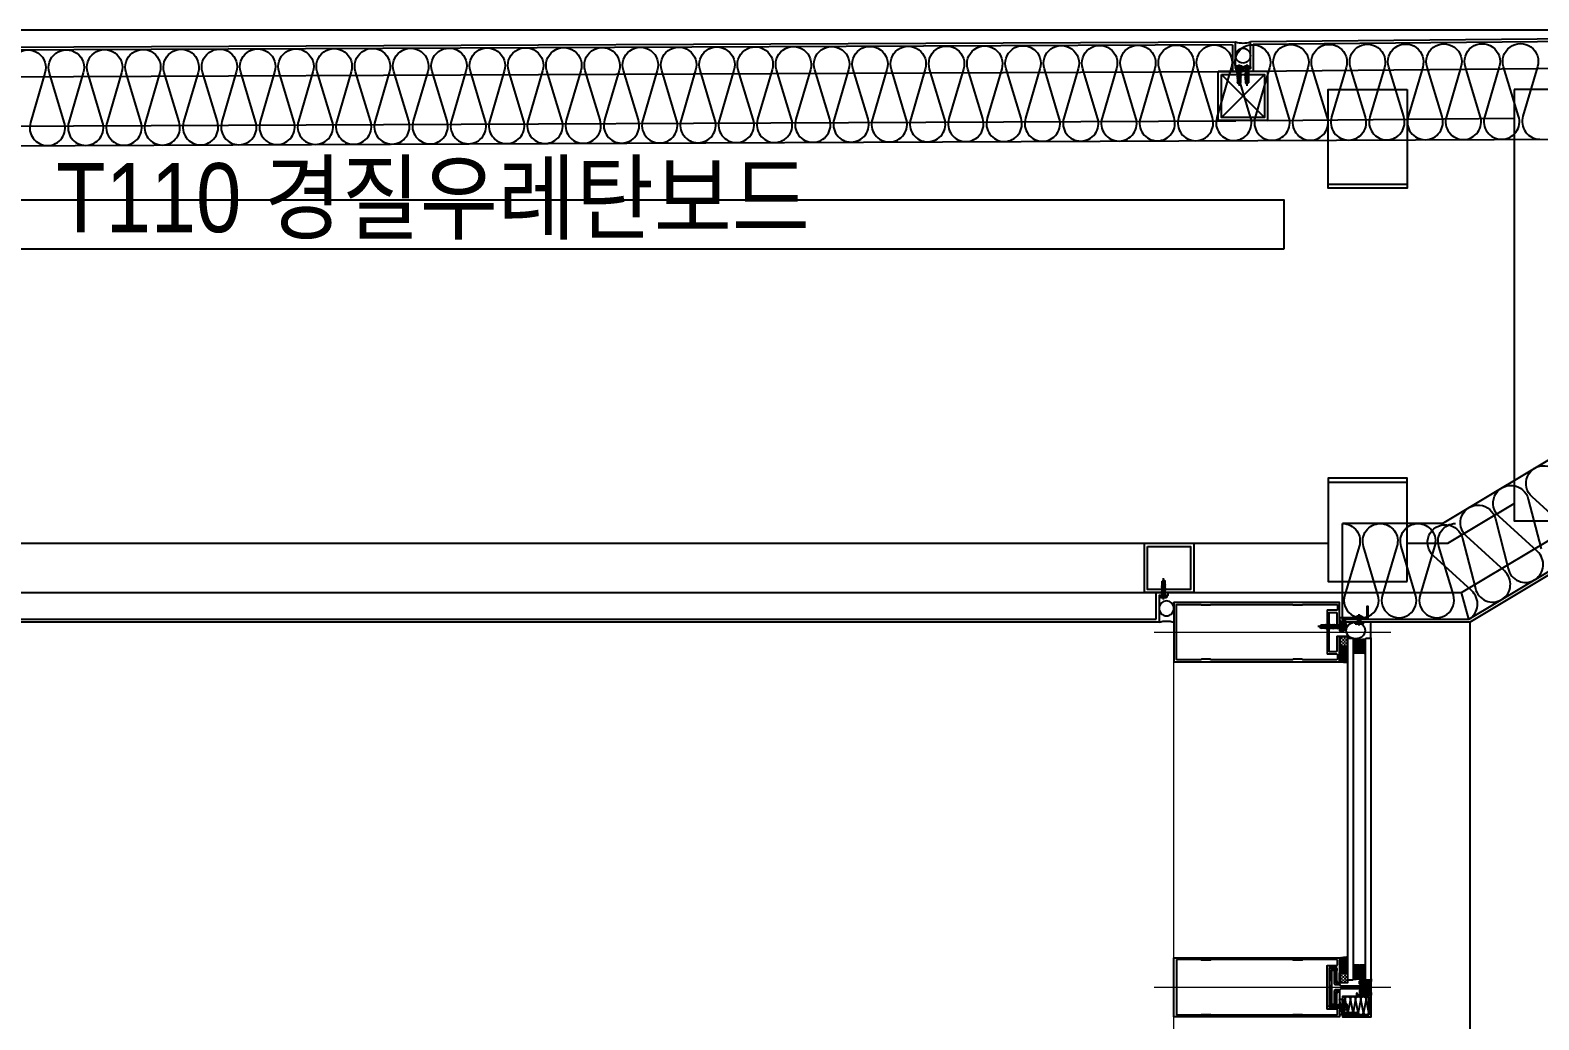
# Model space of a CAD drawing. Header units: millimetres. Extents: x 17311 to 801382, y -242618 to -104888.
# Drawn here: x 577951 to 579481, y -198882 to -197879 of the extents above; entities that cross this region are included whole.
import ezdxf
from ezdxf.enums import TextEntityAlignment as Align

# ---------------------------------------------------------------- set-up
doc = ezdxf.new("R2010")
doc.units = ezdxf.units.MM
doc.header["$LTSCALE"] = 250
doc.linetypes.add('CENTER', pattern=[50.8, 31.75, -6.35, 6.35, -6.35])
doc.linetypes.add('HIDDEN2', pattern=[4.7625, 3.175, -1.5875])
for name, color, linetype in [('4', 4, 'Continuous'), ('508_AS_LED', 4, 'Continuous'), ('A-ELE-8', 8, 'Continuous'), ('A-ETC-8', 8, 'Continuous'), ('A-FIN', 6, 'Continuous'), ('A-FIN-8', 8, 'Continuous'), ('A-FIN-9', 7, 'Continuous'), ('A-INS', 251, 'Continuous'), ('A-WIN', 4, 'Continuous'), ('alucobond', 7, 'Continuous'), ('B-AR', 7, 'Continuous'), ('EXTRUSION', 7, 'Continuous'), ('GLASS', 7, 'Continuous'), ('ISL', 251, 'Continuous'), ('mold', 4, 'Continuous'), ('OBJECTS', 7, 'Continuous'), ('polyamide', 6, 'Continuous'), ('RIVET', 6, 'Continuous'), ('SCREW', 1, 'Continuous'), ('SEALANT', 252, 'Continuous'), ('W200', 7, 'Continuous')]:
    doc.layers.add(name, color=color, linetype=linetype)
doc.layers.add('A-WIN-ELE', color=8, linetype='Continuous', lineweight=9)
doc.layers.add('CEN', color=1, linetype='Continuous', lineweight=9)
doc.layers.add('NOPLOT-단열', color=225, linetype='Continuous', plot=False)
doc.styles.add('Gdim', font='')
doc.styles.get('Gdim').set_extended_font_data('Dotum')
pattern_1 = [(90, (81579.6663, 89232.96467), (-0.15875, 0.079375), [0, -0.15875])]

# ---------------------------------------------------------------- blocks, each defined once
blk = doc.blocks.new('커튼월 히든바_F')
at = {"layer": 'GLASS', "transparency": 33554687}
h = blk.add_hatch(dxfattribs=at)
h.set_pattern_fill('ANSI37', color=253, scale=10, angle=90, style=0)
h.set_pattern_definition([(315, (-462.3626, 2021.3178), (0.8838835, 0.8838835), []), (45, (-462.3626, 2021.3178), (-0.8838835, 0.8838835), [])])
h.paths.add_polyline_path([(-182, 8.5, 0.198912), (-181.7, 7.8, 0.112366), (-194.3, 7.8, 0.198912), (-194, 8.5), (-194, 15.5), (-193, 15.5), (-193, 16.2, 0.414214), (-192.3, 15.5), (-183.8, 15.5, 0.414035), (-183.1, 16.2), (-183.1, 15.5), (-182, 15.5)])
at = {"layer": 'SEALANT', "transparency": 33554687}
h = blk.add_hatch(dxfattribs=at)
h.set_pattern_fill('ANSI37', color=253, scale=0.5)
h.set_pattern_definition([(225, (58237.0189, -22344.7967), (1.122532015, -1.122532015), []), (315, (58237.0189, -22344.7967), (1.122532015, 1.122532015), [])])
h.paths.add_polyline_path([(-168, 14.5), (-176, 14.5), (-176, 31, 0.032752), (-168, 30)])
at = {"layer": 'SEALANT'}
h = blk.add_hatch(dxfattribs=at)
h.set_pattern_fill('DOTS', color=8, scale=10, angle=248.1986)
h.set_pattern_definition([(248.1986, (-86538.2096, -35092.0081), (0.464238432, -0.5222680618), [0, -0.625])])
edge = h.paths.add_edge_path()
edge.add_ellipse((-191.4, 4.9), major_axis=(0, 3.37), ratio=1, start_angle=0, end_angle=360, ccw=False)
h = blk.add_hatch(dxfattribs=at)
h.set_pattern_fill('DASH', color=253, scale=0.5, angle=90, style=0)
h.set_pattern_definition([(270, (-24016.0779, 66483.7451), (1.5875, -1.5875), [1.5875, -1.5875])])
h.paths.add_polyline_path([(-168, 14.5), (-176, 14.5), (-176, 4.5), (-168, 4.5)])
at = {"layer": 'SEALANT', "transparency": 33554687}
h = blk.add_hatch(dxfattribs=at)
h.set_pattern_fill('DOTS', color=253, scale=0.1, angle=90)
h.set_pattern_definition(pattern_1)
h.paths.add_polyline_path([(-167.9, 2.7), (-166.1, 2.7), (-166.1, 2.9), (-166.1, 3.8), (-166.1, 4.5), (-167.5, 4.5, -0.362029), (-168, 4.9, -0.057613), (-168.3, 2.5), (-168.1, 2.7, -0.198912)])
h = blk.add_hatch(dxfattribs=at)
h.set_pattern_fill('DOTS', color=253, scale=0.1, angle=270)
h.set_pattern_definition(pattern_1)
h.paths.add_polyline_path([(-167.9, -2.7), (-166.1, -2.7), (-166.1, -3), (-166.1, -3.8), (-166.1, -4.5), (-167.5, -4.5, 0.362029), (-168, -4.9, 0.057613), (-168.3, -2.5), (-168.1, -2.7, 0.198912)])
at = {"layer": 'B-AR'}
for points in [[(-163.6, -2.7, -0.414214), (-162.6, -3.7), (-162.6, -4.6, 0.298217), (-162.9, -5.1, 0.298217), (-162.6, -5.5), (-162.6, -16.3, 0.298217), (-162.9, -16.8, 0.414214), (-162.4, -17.3), (-160.4, -17.3, 0.414214), (-159.9, -16.8, 0.236068), (-160.1, -16.4), (-160.1, -0.4, 0.236068), (-159.9, 0, 0.236068), (-160.1, 0.4), (-160.1, 16.4, 0.236068), (-159.9, 16.8, 0.414214), (-160.4, 17.3), (-162.4, 17.3, 0.414214), (-162.9, 16.8, 0.298217), (-162.6, 16.3), (-162.6, 5.5, 0.298217), (-162.9, 5.1, 0.298217), (-162.6, 4.6), (-162.6, 3.7, -0.414214), (-163.6, 2.7), (-167.9, 2.7, 0.198912), (-168.1, 2.7), (-169, 1.8, -0.198911), (-169.7, 1.5), (-195.8, 1.5, 0.414214), (-197.3, 0, 0.414214), (-195.8, -1.5), (-169.7, -1.5, -0.198912), (-169, -1.8), (-168.3, -2.5, 0.198912), (-167.6, -2.7)], [(-165.3, 19, -0.414214), (-164.3, 20), (-158, 20, -0.414214), (-157.5, 19.5), (-157.5, -19.5, -0.414214), (-158, -20), (-164.3, -20, -0.414214), (-165.3, -19), (-165.3, -4.7, 0.414214), (-165.5, -4.5), (-167.5, -4.5, 0.414214), (-168, -5), (-168, -30), (0, -30), (0, 30), (-168, 30), (-168, 5, 0.414214), (-167.5, 4.5), (-165.5, 4.5, 0.414214), (-165.3, 4.7)], [(-130.6, -28), (-165.2, -28, -0.414214), (-165.7, -27.5), (-165.7, -22.7, -0.414214), (-165.2, -22.2), (-155.8, -22.2, 0.414214), (-155.3, -21.7), (-155.3, 21.7, 0.414214), (-155.8, 22.2), (-165.2, 22.2, -0.414214), (-165.7, 22.7), (-165.7, 27.5, -0.414214), (-165.2, 28), (-130.6, 28), (-130.1, 27.5), (-120.9, 27.5), (-120.4, 28), (-37.6, 28), (-37.1, 27.5), (-27.9, 27.5), (-27.4, 28), (-3, 28, -0.414214), (-2.5, 27.5), (-2.5, -27.5, -0.414214), (-3, -28), (-27.4, -28), (-27.9, -27.5), (-37.1, -27.5), (-37.6, -28), (-120.4, -28), (-120.9, -27.5), (-130.1, -27.5)]]:
    blk.add_lwpolyline(points, format="xyb", close=True, dxfattribs=at)
at = {"layer": 'CEN', "ltscale": 0.005}
blk.add_line((20, 0), (-220, 0), dxfattribs=at)
at = {"layer": 'GLASS', "color": 1, "linetype": 'Continuous'}
for p, q in [((-193.3, 15.5, 0), (-193.3, 22.5, 0)), ((-182.8, 15.5, 0), (-182.8, 22.5, 0))]:
    blk.add_line(p, q, dxfattribs=at)
at = {"layer": 'GLASS', "color": 1, "linetype": 'Continuous', "elevation": 0}
blk.add_lwpolyline([(-182, 8.5, 0.198912), (-181.7, 7.8, 0.112366), (-194.3, 7.8, 0.198912), (-194, 8.5), (-194, 15.5), (-193, 15.5), (-193, 16.2, 0.414214), (-192.3, 15.5), (-183.8, 15.5, 0.414035), (-183.1, 16.2), (-183.1, 15.5), (-182, 15.5)], format="xyb", close=True, dxfattribs=at)
for points in [[(-193, 15.5), (-193, 22.5), (-194, 22.5), (-194, 15.5)], [(-183.1, 15.5), (-183.1, 22.5), (-182, 22.5), (-182, 15.5)]]:
    blk.add_lwpolyline(points, close=True, dxfattribs=at)
for points in [[(-183.1, 16.2, -0.414214), (-183.8, 15.5), (-192.3, 15.5, -0.414214), (-193, 16.2), (-193, 22, -0.414214), (-192.5, 22.5), (-188.5, 22.5), (-188, 22), (-187.5, 22.5), (-183.6, 22.5, -0.414214), (-183.1, 22), (-183.1, 16.2)], [(-183.6, 16.2), (-183.6, 21.8, 0.414214), (-183.8, 22), (-192.3, 22, 0.414214), (-192.5, 21.8), (-192.5, 16.2, 0.414214), (-192.3, 16), (-183.8, 16, 0.414214), (-183.6, 16.2)]]:
    blk.add_lwpolyline(points, format="xyb", dxfattribs=at)
at = {"layer": 'GLASS', "color": 8, "linetype": 'Continuous'}
for centre in [(-191.6, 21.2, 0), (-191.6, 19.7, 0), (-191.6, 18.2, 0), (-191.6, 16.7, 0), (-190.3, 21.2, 0), (-190.3, 19.7, 0), (-190.3, 18.2, 0), (-190.3, 16.7, 0), (-188.8, 21.2, 0), (-188.8, 19.7, 0), (-188.8, 18.2, 0), (-188.8, 16.7, 0), (-187.3, 21.2, 0), (-187.3, 19.7, 0), (-187.3, 18.2, 0), (-187.3, 16.7, 0), (-185.8, 21.2, 0), (-185.8, 19.7, 0), (-185.8, 18.2, 0), (-185.8, 16.7, 0), (-184.3, 21.2, 0), (-184.3, 19.7, 0), (-184.3, 18.2, 0), (-184.3, 16.7, 0)]:
    blk.add_circle(centre, 0.65, dxfattribs=at)
at = {"layer": 'polyamide', "color": 5}
blk.add_lwpolyline([(-159.7, -17.9), (-159.7, 0), (-159.7, -17.9), (-163.1, -17.9), (-163.1, -3.5), (-163.6, -3), (-166.1, -3), (-166.1, -3.8), (-165.6, -4.3), (-165.1, -4.3), (-165.1, -6.4), (-164.8, -6.7), (-164.8, -17), (-165.1, -17), (-165.1, -19), (-164.6, -19.5), (-158.2, -19.5), (-157.7, -19), (-157.7, -17), (-158, -17), (-158, -6.5), (-157.7, -6.5), (-157.7, -2), (-158, -2), (-158, 2), (-157.7, 2), (-157.7, 6.5), (-158, 6.5), (-158, 17), (-157.7, 17), (-157.7, 19), (-158.2, 19.5), (-164.6, 19.5), (-165.1, 19), (-165.1, 17), (-164.8, 17), (-164.8, 6.7), (-165.1, 6.4), (-165.1, 4.3), (-165.6, 4.3), (-166.1, 3.8), (-166.1, 2.9), (-163.6, 2.9), (-163.1, 3.4), (-163.1, 17.8), (-159.7, 17.8), (-159.7, 0)], dxfattribs=at)
at = {"layer": 'SEALANT', "color": 4}
blk.add_lwpolyline([(-168, 30, -0.032752), (-176, 31)], format="xyb", dxfattribs=at)
blk.add_lwpolyline([(-168, 14.5), (-176, 14.5), (-176, 4.5), (-168, 4.5)], close=True, dxfattribs=at)
at = {"layer": 'SEALANT', "color": 8}
for centre, start, end in [((-179.4, 5.1), 346.7784, 359.2245), ((-179.4, -5.1), 0.7755, 13.2216)]:
    blk.add_arc(centre, 11.4, start, end, dxfattribs=at)
at = {"layer": 'SEALANT', "color": 4, "extrusion": (0, 0, -1)}
blk.add_ellipse((-191.4, 4.9, 0), major_axis=(0, 3.37), ratio=1, dxfattribs=at)
blk = doc.blocks.new('PH-4-16')
at = {"layer": 'SCREW'}
for p, q in [((-1.5, 0), (-1.5, -1)), ((1.5, 0), (1.5, -1.6)), ((0.1, -0.9), (-2, -1.2)), ((-2, -1.2), (-1.5, -1)), ((0.1, -1), (-2, -1.3)), ((-2, -1.3), (-1.5, -1.5)), ((2, -1.8), (-2, -2.4)), ((-2, -2.4), (-1.5, -2.2)), ((-2, -2.5), (-1.5, -2.7)), ((2, -3), (-2, -3.7)), ((-2, -3.6), (-1.5, -3.5)), ((-2, -3.8), (-1.5, -4)), ((2, -4.3), (-2, -4.9)), ((-2, -4.9), (-1.5, -4.7)), ((-2, -5), (-1.5, -5.2)), ((2, -5.5), (-2, -6.2)), ((-2, -6.1), (-1.5, -5.9)), ((-2, -6.2), (-1.5, -6.4)), ((2, -6.7), (-2, -7.4)), ((-2, -7.4), (-1.5, -7.2)), ((-2, -7.5), (-1.5, -7.7)), ((2, -8), (-2, -8.6)), ((-2, -8.6), (-1.5, -8.4)), ((-2, -8.7), (-1.5, -8.9)), ((2, -9.2), (-2, -9.9)), ((-2, -9.9), (-1.5, -9.7)), ((-2, -10), (-1.5, -10.2)), ((2, -10.5), (-2, -11.1)), ((-2, -11.1), (-1.5, -10.9)), ((-2, -11.2), (-1.5, -11.4)), ((2, -1.9), (-2, -2.5)), ((2, -3.1), (-2, -3.8)), ((2, -4.4), (-2, -5)), ((2, -5.6), (-2, -6.3)), ((2, -6.9), (-2, -7.5)), ((2, -8.1), (-2, -8.7)), ((2, -9.3), (-2, -10)), ((2, -10.6), (-2, -11.2)), ((0.1, -0.9), (-1.5, -1)), ((0.1, -1), (-1.5, -1.5)), ((-1.5, -1.5), (-1.5, -2.2)), ((1.5, -1.6), (-1.5, -2.2)), ((1.5, -2.1), (-1.5, -2.7)), ((-1.5, -2.7), (-1.5, -3.5)), ((1.5, -2.8), (-1.5, -3.5)), ((1.5, -3.3), (-1.5, -4)), ((1.5, -4.1), (-1.5, -4.7)), ((1.5, -4.6), (-1.5, -5.2)), ((-1.5, -5.2), (-1.5, -5.9)), ((1.5, -5.3), (-1.5, -5.9)), ((1.5, -5.8), (-1.5, -6.4)), ((-1.5, -6.4), (-1.5, -7.2)), ((1.5, -6.5), (-1.5, -7.2)), ((1.5, -7.1), (-1.5, -7.7)), ((-1.5, -7.7), (-1.5, -8.4)), ((1.5, -7.8), (-1.5, -8.4)), ((1.5, -8.3), (-1.5, -8.9)), ((-1.5, -8.9), (-1.5, -9.7)), ((1.5, -9), (-1.5, -9.7)), ((1.5, -9.5), (-1.5, -10.2)), ((-1.5, -10.2), (-1.5, -10.9)), ((1.5, -10.3), (-1.5, -10.9)), ((1.5, -10.8), (-1.5, -11.4)), ((-1.5, -11.4), (-1.5, -14.5)), ((-1.5, -14.5), (-1.1, -14.5)), ((0, -16), (-1.5, -14.5)), ((-1.1, -12.6), (-1.1, -14.5)), ((-1.1, -14.5), (0, -16)), ((0, -16), (1.5, -14.5)), ((1.5, -14.5), (0.4, -12.2)), ((1.5, -1.6), (2, -1.8)), ((2, -1.9), (1.5, -2.1)), ((1.5, -2.1), (1.5, -2.8)), ((2, -3), (1.5, -2.8)), ((2, -3.1), (1.5, -3.3)), ((1.5, -3.3), (1.5, -4.1)), ((2, -4.3), (1.5, -4.1)), ((2, -4.4), (1.5, -4.6)), ((1.5, -4.6), (1.5, -5.3)), ((2, -5.5), (1.5, -5.3)), ((2, -5.6), (1.5, -5.8)), ((1.5, -5.8), (1.5, -6.5)), ((2, -6.7), (1.5, -6.5)), ((2, -6.9), (1.5, -7.1)), ((1.5, -7.1), (1.5, -7.8)), ((2, -8), (1.5, -7.8)), ((2, -8.1), (1.5, -8.3)), ((1.5, -8.3), (1.5, -9)), ((2, -9.2), (1.5, -9)), ((2, -9.3), (1.5, -9.5)), ((1.5, -9.5), (1.5, -10.3)), ((2, -10.5), (1.5, -10.3)), ((2, -10.6), (1.5, -10.8)), ((1.5, -10.8), (1.5, -14.5))]:
    blk.add_line(p, q, dxfattribs=at)
at = {"layer": 'SCREW', "color": 1, "linetype": 'CENTER'}
blk.add_line((0, 4), (0, -17.7), dxfattribs=at)
at = {"layer": 'SCREW', "linetype": 'HIDDEN2'}
blk.add_line((-1.5, -4), (-1.5, -4.7), dxfattribs=at)
at = {"layer": 'SCREW'}
blk.add_lwpolyline([(3.5, 1), (3.5, 0), (-3.5, 0), (-3.5, 1, -0.336479), (-2.5, 2.2, -0.138717), (2.5, 2.2, -0.336479)], format="xyb", close=True, dxfattribs=at)
blk.add_lwpolyline([(-2.5, 2.2), (-2.3, 2), (-2.1, 1.9), (-1.8, 1.9), (-1.5, 2), (-1.3, 2), (-1, 2.1), (-0.8, 2.1), (-0.7, 2.1), (-0.6, 2.1), (-0.5, 2), (-0.5, 1.8), (-0.5, 1.6), (-0.5, 1.4), (-0.5, 1.2), (-0.5, 1), (-0.5, 0.8), (-0.4, 0.7), (-0.3, 0.6), (-0.1, 0.6), (0, 0.5), (0.1, 0.6), (0.3, 0.6), (0.4, 0.7), (0.5, 0.8), (0.5, 1), (0.5, 1.2), (0.5, 1.4), (0.5, 1.6), (0.5, 1.8), (0.5, 2), (0.6, 2.1), (0.7, 2.1), (0.8, 2.1), (1, 2.1), (1.3, 2), (1.5, 2), (1.8, 1.9), (2.1, 1.9), (2.3, 2), (2.5, 2.2)], dxfattribs=at)
for centre, radius, start, end in [((-1.9, -1.2), 0.0931, 139.8661, 209.9246), ((-1.9, -2.5), 0.0931, 139.8661, 209.9246), ((-1.9, -3.7), 0.0931, 139.8661, 209.9246), ((-1.9, -4.9), 0.0931, 139.8661, 209.9246), ((-1.9, -6.2), 0.0931, 139.8661, 209.9246), ((-1.9, -7.4), 0.0931, 139.8661, 209.9246), ((-1.9, -8.7), 0.0931, 139.8661, 209.9246), ((-1.9, -9.9), 0.0931, 139.8661, 209.9246), ((-1.9, -11.2), 0.0931, 139.8661, 209.9246), ((-0.3, -12.6), 0.815, 27.365, 180), ((0, -0.9), 0.0605, 310.7271, 69.3149), ((1.9, -1.8), 0.0931, 319.8661, 29.9246), ((1.9, -3.1), 0.0931, 319.8661, 29.9246), ((1.9, -4.3), 0.0931, 319.8661, 29.9246), ((1.9, -5.6), 0.0931, 319.8661, 29.9246), ((1.9, -6.8), 0.0931, 319.8661, 29.9246), ((1.9, -8), 0.0931, 319.8661, 29.9246), ((1.9, -9.3), 0.0931, 319.8661, 29.9246), ((1.9, -10.5), 0.0931, 319.8661, 29.9246)]:
    blk.add_arc(centre, radius, start, end, dxfattribs=at)
blk = doc.blocks.new('A$C632c858f')
at = {"layer": 'A-ETC-8'}
blk.add_arc((-2.8, 0), 24, 341.8248, 18.1752, dxfattribs=at)
blk.add_ellipse((34, 0), major_axis=(7.59, 0), ratio=0.987937, dxfattribs=at)
blk = doc.blocks.new('A$Cae507117')
at = {"layer": 'A-ETC-8'}
for points in [[(-50, 0), (-50, -50), (0, -50), (0, 0)], [(-46.8, -3.2), (-46.8, -46.8), (-3.2, -46.8), (-3.2, -3.2)]]:
    blk.add_lwpolyline(points, close=True, dxfattribs=at)
blk = doc.blocks.new('PH-4-25')
at = {"layer": 'SCREW'}
for p, q in [((-1.5, 0), (-1.5, -1)), ((1.5, 0), (1.5, -1.6)), ((0.1, -0.9), (-2, -1.2)), ((-2, -1.2), (-1.5, -1)), ((0.1, -1), (-2, -1.3)), ((-2, -1.3), (-1.5, -1.5)), ((2, -1.8), (-2, -2.4)), ((-2, -2.4), (-1.5, -2.2)), ((-2, -2.5), (-1.5, -2.7)), ((2, -3), (-2, -3.7)), ((-2, -3.6), (-1.5, -3.5)), ((-2, -3.8), (-1.5, -4)), ((2, -4.3), (-2, -4.9)), ((-2, -4.9), (-1.5, -4.7)), ((-2, -5), (-1.5, -5.2)), ((2, -5.5), (-2, -6.2)), ((-2, -6.1), (-1.5, -5.9)), ((-2, -6.2), (-1.5, -6.4)), ((2, -6.7), (-2, -7.4)), ((-2, -7.4), (-1.5, -7.2)), ((-2, -7.5), (-1.5, -7.7)), ((2, -8), (-2, -8.6)), ((-2, -8.6), (-1.5, -8.4)), ((-2, -8.7), (-1.5, -8.9)), ((2, -9.2), (-2, -9.9)), ((-2, -9.9), (-1.5, -9.7)), ((-2, -10), (-1.5, -10.2)), ((2, -10.5), (-2, -11.1)), ((-2, -11.1), (-1.5, -10.9)), ((-2, -11.2), (-1.5, -11.4)), ((2, -11.7), (-2, -12.4)), ((-2, -12.3), (-1.5, -12.1)), ((-2, -12.4), (-1.5, -12.6)), ((2, -13), (-2, -13.6)), ((-2, -13.6), (-1.5, -13.4)), ((-2, -13.7), (-1.5, -13.9)), ((2, -14.2), (-2, -14.9)), ((-2, -14.8), (-1.5, -14.6)), ((-2, -14.9), (-1.5, -15.1)), ((2, -1.9), (-2, -2.5)), ((2, -3.1), (-2, -3.8)), ((2, -4.4), (-2, -5)), ((2, -5.6), (-2, -6.3)), ((2, -6.9), (-2, -7.5)), ((2, -8.1), (-2, -8.7)), ((2, -9.3), (-2, -10)), ((2, -10.6), (-2, -11.2)), ((2, -11.8), (-2, -12.5)), ((2, -13.1), (-2, -13.7)), ((2, -14.3), (-2, -14.9)), ((0.1, -0.9), (-1.5, -1)), ((0.1, -1), (-1.5, -1.5)), ((-1.5, -1.5), (-1.5, -2.2)), ((1.5, -1.6), (-1.5, -2.2)), ((1.5, -2.1), (-1.5, -2.7)), ((-1.5, -2.7), (-1.5, -3.5)), ((1.5, -2.8), (-1.5, -3.5)), ((1.5, -3.3), (-1.5, -4)), ((1.5, -4.1), (-1.5, -4.7)), ((1.5, -4.6), (-1.5, -5.2)), ((-1.5, -5.2), (-1.5, -5.9)), ((1.5, -5.3), (-1.5, -5.9)), ((1.5, -5.8), (-1.5, -6.4)), ((-1.5, -6.4), (-1.5, -7.2)), ((1.5, -6.5), (-1.5, -7.2)), ((1.5, -7.1), (-1.5, -7.7)), ((-1.5, -7.7), (-1.5, -8.4)), ((1.5, -7.8), (-1.5, -8.4)), ((1.5, -8.3), (-1.5, -8.9)), ((-1.5, -8.9), (-1.5, -9.7)), ((1.5, -9), (-1.5, -9.7)), ((1.5, -9.5), (-1.5, -10.2)), ((-1.5, -10.2), (-1.5, -10.9)), ((1.5, -10.3), (-1.5, -10.9)), ((1.5, -10.8), (-1.5, -11.4)), ((1.5, -11.5), (-1.5, -12.1)), ((1.5, -12), (-1.5, -12.6)), ((-1.5, -12.6), (-1.5, -13.4)), ((1.5, -12.8), (-1.5, -13.4)), ((1.5, -13.3), (-1.5, -13.9)), ((-1.5, -13.9), (-1.5, -14.6)), ((1.5, -14), (-1.5, -14.6)), ((1.5, -14.5), (-1.5, -15.1)), ((-1.5, -15.1), (-1.5, -15.9)), ((1.5, -15.2), (-1.5, -15.9)), ((1.5, -1.6), (2, -1.8)), ((2, -1.9), (1.5, -2.1)), ((1.5, -2.1), (1.5, -2.8)), ((2, -3), (1.5, -2.8)), ((2, -3.1), (1.5, -3.3)), ((1.5, -3.3), (1.5, -4.1)), ((2, -4.3), (1.5, -4.1)), ((2, -4.4), (1.5, -4.6)), ((1.5, -4.6), (1.5, -5.3)), ((2, -5.5), (1.5, -5.3)), ((2, -5.6), (1.5, -5.8)), ((1.5, -5.8), (1.5, -6.5)), ((2, -6.7), (1.5, -6.5)), ((2, -6.9), (1.5, -7.1)), ((1.5, -7.1), (1.5, -7.8)), ((2, -8), (1.5, -7.8)), ((2, -8.1), (1.5, -8.3)), ((1.5, -8.3), (1.5, -9)), ((2, -9.2), (1.5, -9)), ((2, -9.3), (1.5, -9.5)), ((1.5, -9.5), (1.5, -10.3)), ((2, -10.5), (1.5, -10.3)), ((2, -10.6), (1.5, -10.8)), ((1.5, -10.8), (1.5, -11.5)), ((2, -11.7), (1.5, -11.5)), ((2, -11.8), (1.5, -12)), ((1.5, -12), (1.5, -12.8)), ((2, -13), (1.5, -12.8)), ((2, -13.1), (1.5, -13.3)), ((1.5, -13.3), (1.5, -14)), ((2, -14.2), (1.5, -14)), ((2, -14.3), (1.5, -14.5)), ((1.5, -14.5), (1.5, -15.2)), ((2, -15.4), (1.5, -15.2)), ((2, -15.4), (-2, -16.1)), ((-2, -16.1), (-1.5, -15.9)), ((-2, -16.2), (-1.5, -16.4)), ((2, -16.7), (-2, -17.3)), ((-2, -17.3), (-1.5, -17.1)), ((-2, -17.4), (-1.5, -17.6)), ((2, -17.9), (-2, -18.6)), ((-2, -18.5), (-1.5, -18.3)), ((-2, -18.6), (-1.5, -18.8)), ((2, -19.2), (-2, -19.8)), ((-2, -19.8), (-1.5, -19.6)), ((-2, -19.9), (-1.5, -20.1)), ((2, -15.5), (-2, -16.2)), ((2, -16.8), (-2, -17.4)), ((2, -18), (-2, -18.7)), ((2, -19.3), (-2, -19.9)), ((1.5, -15.7), (-1.5, -16.4)), ((-1.5, -16.4), (-1.5, -17.1)), ((1.5, -16.5), (-1.5, -17.1)), ((1.5, -17), (-1.5, -17.6)), ((-1.5, -17.6), (-1.5, -18.3)), ((1.5, -17.7), (-1.5, -18.3)), ((1.5, -18.2), (-1.5, -18.8)), ((-1.5, -18.8), (-1.5, -19.6)), ((1.5, -19), (-1.5, -19.6)), ((1.5, -19.5), (-1.5, -20.1)), ((-1.5, -20.1), (-1.5, -23.5)), ((-1.5, -23.5), (-1.1, -23.5)), ((0, -25), (-1.5, -23.5)), ((-1.1, -21.6), (-1.1, -23.5)), ((-1.1, -23.5), (0, -25)), ((0, -25), (1.5, -23.5)), ((1.5, -23.5), (0.4, -21.2)), ((2, -15.5), (1.5, -15.7)), ((1.5, -15.7), (1.5, -16.5)), ((2, -16.7), (1.5, -16.5)), ((2, -16.8), (1.5, -17)), ((1.5, -17), (1.5, -17.7)), ((2, -17.9), (1.5, -17.7)), ((2, -18), (1.5, -18.2)), ((1.5, -18.2), (1.5, -19)), ((2, -19.2), (1.5, -19)), ((2, -19.3), (1.5, -19.5)), ((1.5, -19.5), (1.5, -23.5))]:
    blk.add_line(p, q, dxfattribs=at)
at = {"layer": 'SCREW', "color": 1, "linetype": 'CENTER'}
blk.add_line((0, 4), (0, -26.7), dxfattribs=at)
at = {"layer": 'SCREW', "linetype": 'HIDDEN2'}
for p, q in [((-1.5, -4), (-1.5, -4.7)), ((-1.5, -11.4), (-1.5, -12.1))]:
    blk.add_line(p, q, dxfattribs=at)
at = {"layer": 'SCREW'}
blk.add_lwpolyline([(3.5, 1), (3.5, 0), (-3.5, 0), (-3.5, 1, -0.336479), (-2.5, 2.2, -0.138717), (2.5, 2.2, -0.336479)], format="xyb", close=True, dxfattribs=at)
blk.add_lwpolyline([(-2.5, 2.2), (-2.3, 2), (-2.1, 1.9), (-1.8, 1.9), (-1.5, 2), (-1.3, 2), (-1, 2.1), (-0.8, 2.1), (-0.7, 2.1), (-0.6, 2.1), (-0.5, 2), (-0.5, 1.8), (-0.5, 1.6), (-0.5, 1.4), (-0.5, 1.2), (-0.5, 1), (-0.5, 0.8), (-0.4, 0.7), (-0.3, 0.6), (-0.1, 0.6), (0, 0.5), (0.1, 0.6), (0.3, 0.6), (0.4, 0.7), (0.5, 0.8), (0.5, 1), (0.5, 1.2), (0.5, 1.4), (0.5, 1.6), (0.5, 1.8), (0.5, 2), (0.6, 2.1), (0.7, 2.1), (0.8, 2.1), (1, 2.1), (1.3, 2), (1.5, 2), (1.8, 1.9), (2.1, 1.9), (2.3, 2), (2.5, 2.2)], dxfattribs=at)
for centre, radius, start, end in [((-1.9, -1.2), 0.0931, 139.8661, 209.9246), ((-1.9, -2.5), 0.0931, 139.8661, 209.9246), ((-1.9, -3.7), 0.0931, 139.8661, 209.9246), ((-1.9, -4.9), 0.0931, 139.8661, 209.9246), ((-1.9, -6.2), 0.0931, 139.8661, 209.9246), ((-1.9, -7.4), 0.0931, 139.8661, 209.9246), ((-1.9, -8.7), 0.0931, 139.8661, 209.9246), ((-1.9, -9.9), 0.0931, 139.8661, 209.9246), ((-1.9, -11.2), 0.0931, 139.8661, 209.9246), ((-1.9, -12.4), 0.0931, 139.8661, 209.9246), ((-1.9, -13.6), 0.0931, 139.8661, 209.9246), ((-1.9, -14.9), 0.0931, 139.8661, 209.9246), ((0, -0.9), 0.0605, 310.7271, 69.3149), ((1.9, -1.8), 0.0931, 319.8661, 29.9246), ((1.9, -3.1), 0.0931, 319.8661, 29.9246), ((1.9, -4.3), 0.0931, 319.8661, 29.9246), ((1.9, -5.6), 0.0931, 319.8661, 29.9246), ((1.9, -6.8), 0.0931, 319.8661, 29.9246), ((1.9, -8), 0.0931, 319.8661, 29.9246), ((1.9, -9.3), 0.0931, 319.8661, 29.9246), ((1.9, -10.5), 0.0931, 319.8661, 29.9246), ((1.9, -11.8), 0.0931, 319.8661, 29.9246), ((1.9, -13), 0.0931, 319.8661, 29.9246), ((1.9, -14.2), 0.0931, 319.8661, 29.9246), ((-1.9, -16.1), 0.0931, 139.8661, 209.9246), ((-1.9, -17.4), 0.0931, 139.8661, 209.9246), ((-1.9, -18.6), 0.0931, 139.8661, 209.9246), ((-1.9, -19.8), 0.0931, 139.8661, 209.9246), ((-0.3, -21.6), 0.815, 27.365, 180), ((1.9, -15.5), 0.0931, 319.8661, 29.9246), ((1.9, -16.7), 0.0931, 319.8661, 29.9246), ((1.9, -18), 0.0931, 319.8661, 29.9246), ((1.9, -19.2), 0.0931, 319.8661, 29.9246)]:
    blk.add_arc(centre, radius, start, end, dxfattribs=at)
blk = doc.blocks.new('revit')
at = {"layer": 'RIVET'}
for p, q in [((-4.2, 0.5), (-4.2, 0)), ((4.2, 0), (-4.2, 0)), ((2.7, 1), (-2.7, 1)), ((-1.5, 1), (-1.5, -7)), ((1.5, 1), (1.5, -7)), ((4.2, 0.5), (4.2, 0)), ((2.4, -5.5), (-2.4, -5.5)), ((2.4, -7), (-2.4, -7))]:
    blk.add_line(p, q, dxfattribs=at)
at = {"layer": 'RIVET', "color": 1, "linetype": 'CENTER'}
blk.add_line((0, 2.3), (0, -9), dxfattribs=at)
at = {"layer": 'RIVET'}
for points in [[(-4.2, 0.5), (-2.7, 1)], [(4.2, 0.5), (2.7, 1)]]:
    blk.add_lwpolyline(points, dxfattribs=at)
blk.add_lwpolyline([(-1.5, -7, 0.666667), (1.5, -7, 1.5)], format="xyb", dxfattribs=at)
for centre, start, end in [((-2.4, -6.2), 90, 270), ((2.4, -6.2), 270, 90)]:
    blk.add_arc(centre, 0.75, start, end, dxfattribs=at)
blk = doc.blocks.new('방풍문')
at = {"layer": 'GLASS', "transparency": 33554687}
h = blk.add_hatch(dxfattribs=at)
h.set_pattern_fill('ANSI37', color=253, scale=10, angle=270, style=0)
h.set_pattern_definition([(135, (579573.0242, -300315.948), (-0.8838835, -0.8838835), []), (225, (579573.0242, -300315.948), (0.8838835, -0.8838835), [])])
h.paths.add_polyline_path([(579292.7, -298303.1, 0.198912), (579292.4, -298302.4, 0.112366), (579305, -298302.4, 0.198912), (579304.7, -298303.1), (579304.7, -298310.1), (579303.6, -298310.1), (579303.6, -298310.8, 0.414214), (579302.9, -298310.1), (579294.4, -298310.1, 0.414035), (579293.7, -298310.8), (579293.7, -298310.1), (579292.7, -298310.1)])
at = {"layer": 'SEALANT'}
h = blk.add_hatch(dxfattribs=at)
h.set_pattern_fill('DASH', color=253, scale=0.5, angle=270, style=0)
h.set_pattern_definition([(90, (603126.7394, -364779.4386), (-1.5875, 1.5875), [1.5875, -1.5875])])
h.paths.add_polyline_path([(579278.7, -298310.2), (579286.7, -298310.2), (579286.7, -298300.2), (579278.7, -298300.2)])
at = {"layer": 'SEALANT', "transparency": 33554687}
h = blk.add_hatch(dxfattribs=at)
h.set_pattern_fill('ANSI37', color=253, scale=0.5, angle=180)
h.set_pattern_definition([(45, (520873.6426, -275950.8969), (-1.122532015, 1.122532015), []), (135, (520873.6426, -275950.8969), (-1.122532015, -1.122532015), [])])
h.paths.add_polyline_path([(579278.7, -298310.2), (579286.7, -298310.2), (579286.7, -298326.7, 0.032752), (579278.7, -298325.7)])
h = blk.add_hatch(dxfattribs=at)
h.set_pattern_fill('DOTS', color=253, scale=0.5)
h.set_pattern_definition([(360, (347341.0146, -88120.6411), (0.396875, 0.79375), [0, -0.79375])])
edge = h.paths.add_edge_path()
edge.add_line((579301.8, -298647.5), (579301.4, -298647.5))
edge.add_line((579301.4, -298647.5), (579300.8, -298647.7))
edge.add_line((579300.8, -298647.7), (579300.3, -298648))
edge.add_line((579300.3, -298648), (579299.8, -298648.3))
edge.add_line((579299.8, -298648.3), (579299.5, -298648.2))
edge.add_line((579299.5, -298648.2), (579299.1, -298648))
edge.add_line((579299.1, -298648), (579298.6, -298647.8))
edge.add_line((579298.6, -298647.8), (579298.2, -298647.7))
edge.add_line((579298.2, -298647.7), (579297.8, -298647.6))
edge.add_line((579297.8, -298647.6), (579297.3, -298647.5))
edge.add_line((579297.3, -298647.5), (579296.9, -298647.4))
edge.add_line((579296.9, -298647.4), (579296.5, -298647.3))
edge.add_line((579296.5, -298647.3), (579296, -298647.2))
edge.add_line((579296, -298647.2), (579295.5, -298647.2))
edge.add_arc((579296.7, -298696.2), 49, 443.9314, 451.3061, ccw=False)
edge = h.paths.add_edge_path()
edge.add_line((579303.3, -298647.7), (579303.1, -298647.6))
edge.add_arc((579296.7, -298696.2), 49, 440.2527, 442.5051, ccw=False)
edge.add_line((579305, -298647.9), (579305.7, -298648.2))
edge.add_line((579305.7, -298648.2), (579309.7, -298648.2))
edge.add_arc((579309.7, -298647.2), 1, 270, 349.4027)
edge.add_arc((579401.3, -298655.7), 91, 534.7595, 545.2405)
edge.add_arc((579309.7, -298664.2), 1, 370.5973, 450)
edge.add_line((579309.7, -298663.2), (579305.7, -298663.2))
edge.add_line((579305.7, -298663.2), (579305, -298663.5))
edge.add_arc((579296.7, -298615.2), 49, 277.4957, 279.7473, ccw=False)
edge.add_line((579303.1, -298663.8), (579303.3, -298663.7))
edge.add_line((579303.3, -298663.7), (579303.8, -298663.4))
edge.add_line((579303.8, -298663.4), (579304.3, -298663.1))
edge.add_line((579304.3, -298663.1), (579304.7, -298662.6))
edge.add_line((579304.7, -298662.6), (579305.1, -298662.1))
edge.add_line((579305.1, -298662.1), (579305.3, -298661.5))
edge.add_line((579305.3, -298661.5), (579305.4, -298660.9))
edge.add_line((579305.4, -298660.9), (579305.4, -298660.3))
edge.add_line((579305.4, -298660.3), (579305.3, -298659.7))
edge.add_line((579305.3, -298659.7), (579305.1, -298659.1))
edge.add_line((579305.1, -298659.1), (579304.7, -298658.5))
edge.add_line((579304.7, -298658.5), (579304.3, -298658.1))
edge.add_line((579304.3, -298658.1), (579304.3, -298658))
edge.add_line((579304.3, -298658), (579304.4, -298657.7))
edge.add_line((579304.4, -298657.7), (579304.5, -298657.3))
edge.add_line((579304.5, -298657.3), (579304.5, -298656.9))
edge.add_line((579304.5, -298656.9), (579304.6, -298656.5))
edge.add_line((579304.6, -298656.5), (579304.6, -298656.1))
edge.add_line((579304.6, -298656.1), (579304.6, -298655.7))
edge.add_line((579304.6, -298655.7), (579304.6, -298655.3))
edge.add_line((579304.6, -298655.3), (579304.6, -298654.9))
edge.add_line((579304.6, -298654.9), (579304.5, -298654.5))
edge.add_line((579304.5, -298654.5), (579304.5, -298654.1))
edge.add_line((579304.5, -298654.1), (579304.4, -298653.7))
edge.add_line((579304.4, -298653.7), (579304.3, -298653.4))
edge.add_line((579304.3, -298653.4), (579304.3, -298653.3))
edge.add_line((579304.3, -298653.3), (579304.7, -298652.9))
edge.add_line((579304.7, -298652.9), (579305.1, -298652.3))
edge.add_line((579305.1, -298652.3), (579305.3, -298651.8))
edge.add_line((579305.3, -298651.8), (579305.4, -298651.1))
edge.add_line((579305.4, -298651.1), (579305.4, -298650.5))
edge.add_line((579305.4, -298650.5), (579305.3, -298649.9))
edge.add_line((579305.3, -298649.9), (579305.1, -298649.3))
edge.add_line((579305.1, -298649.3), (579304.7, -298648.8))
edge.add_line((579304.7, -298648.8), (579304.3, -298648.3))
edge.add_line((579304.3, -298648.3), (579303.8, -298648))
edge.add_line((579303.8, -298648), (579303.3, -298647.7))
at = {"layer": 'SEALANT'}
h = blk.add_hatch(dxfattribs=at)
h.set_pattern_fill('DOTS', color=8, scale=10, angle=248.1986)
h.set_pattern_definition([(248.1986, (247213.0608, -418608.26686), (0.4642384319, -0.5222680618), [0, -0.625])])
edge = h.paths.add_edge_path()
edge.add_ellipse((579302.1, -298660.4), major_axis=(-3.37, 0), ratio=0.959866, start_angle=0, end_angle=360, ccw=False)
at = {"layer": '4', "color": 8}
blk.add_line((579281.7, -298683.2, 0), (579278.7, -298668.2, 0), dxfattribs=at)
blk.add_lwpolyline([(579278.7, -298683.2), (579281.7, -298683.2), (579281.7, -298668.2), (579278.7, -298668.2)], close=True, dxfattribs=at)
at = {"layer": 'A-ELE-8'}
blk.add_line((579410.7, -298285.7), (579410.7, -301285.7), dxfattribs=at)
at = {"layer": 'A-ETC-8'}
for p, q in [((579188.4, -297727.3), (579973.4, -297719.9)), ((579402.4, -298255.7), (580302.6, -297715.6)), ((577410.3, -297735), (579173.3, -297727.5)), ((579202.5, -297730.5), (579158.9, -297774.1)), ((579158.9, -297730.5), (579202.5, -297774.1)), ((577425.7, -297784.9), (579173.5, -297777.5)), ((579188.9, -297777.3), (579191.2, -297777.3)), ((579205.7, -297777.2), (579455.7, -297774.8)), ((579388.5, -298205.7), (579455.7, -298165.4)), ((575580.7, -298205.7), (579267.1, -298205.7)), ((579347.1, -298205.7), (579388.5, -298205.7)), ((575090.7, -298255.7), (579402.4, -298255.7)), ((579409.8, -298282.7), (579402.4, -298255.7))]:
    blk.add_line(p, q, dxfattribs=at)
for points in [[(579155.7, -297727.3), (579205.7, -297727.3), (579205.7, -297777.3), (579155.7, -297777.3)], [(579158.9, -297730.5), (579202.5, -297730.5), (579202.5, -297774.1), (579158.9, -297774.1)]]:
    blk.add_lwpolyline(points, close=True, dxfattribs=at)
at = {"layer": 'A-ETC-8', "elevation": 0}
for points in [[(579347.1, -297745.7), (579347.1, -297845.7), (579267.1, -297845.7), (579267.1, -297745.7)], [(579455.7, -297745.7), (579455.7, -298182.9), (579505.7, -298182.9), (579505.7, -297745.7)], [(579267.1, -297845.7), (579267.1, -297841.7), (579347.1, -297841.7), (579347.1, -297845.7)], [(579222.3, -297907.7), (576782.7, -297907.7), (576782.7, -297857.7), (579222.3, -297857.7)], [(579347.1, -298244.4), (579347.1, -298139.7), (579267.1, -298139.7), (579267.1, -298244.4)], [(579267.1, -298139.7), (579267.1, -298143.7), (579347.1, -298143.7), (579347.1, -298139.7)]]:
    blk.add_lwpolyline(points, close=True, dxfattribs=at)
at = {"layer": 'A-FIN-8'}
blk.add_line((580410.7, -297685.7), (577045.7, -297685.7), dxfattribs=at)
at = {"layer": 'A-FIN-9'}
for p, q in [((579188.2, -297697.3), (579973.2, -297689.9)), ((579970.2, -297692.9), (579191.2, -297700.3)), ((577410.2, -297705), (579173.2, -297697.5)), ((579170.2, -297700.5), (577413.2, -297708)), ((579409.8, -298282.7), (580014.8, -297919.7)), ((579410.7, -298285.7), (580019, -297920.7)), ((579284.8, -298282.7), (579409.8, -298282.7)), ((579284.8, -298285.7), (579284.8, -298282.7)), ((579410.7, -298285.7), (579284.8, -298285.7))]:
    blk.add_line(p, q, dxfattribs=at)
at = {"layer": 'A-FIN-9', "elevation": 0}
for points in [[(579170.2, -297700.5), (579170.2, -297727.4), (579180.2, -297727.4), (579180.2, -297724.4), (579173.2, -297724.4), (579173.2, -297697.5)], [(579191.2, -297700.3), (579191.2, -297727.4), (579181.2, -297727.4), (579181.2, -297724.4), (579188.2, -297724.4), (579188.2, -297697.3)], [(579095.7, -298285.7), (576643.2, -298285.7), (576643.2, -298258.7), (576636.2, -298258.7), (576636.2, -298255.7), (576646.2, -298255.7), (576646.2, -298282.7), (579092.7, -298282.7)], [(579092.7, -298282.7), (579092.7, -298255.7), (579104.7, -298255.7), (579104.7, -298258.7), (579095.7, -298258.7), (579095.7, -298285.7)]]:
    blk.add_lwpolyline(points, dxfattribs=at)
at = {"layer": 'A-INS', "elevation": 0}
blk.add_lwpolyline([(579281.7, -298665.2, -0.414214), (579284.3, -298667.8), (579281.7, -298681.1, 1), (579287, -298681.1), (579284.3, -298667.8, -1), (579289.6, -298667.8), (579287, -298681.1, 1), (579292.3, -298681.1), (579289.6, -298667.8, -1), (579294.9, -298667.8), (579292.3, -298681.1, 1), (579297.6, -298681.1), (579294.9, -298667.8, -1), (579300.2, -298667.8), (579297.6, -298681.1, 1), (579302.9, -298681.1), (579300.2, -298667.8, -1), (579305.5, -298667.8), (579302.9, -298681.1, 1), (579308.2, -298681.1), (579305.5, -298667.8, -0.414214), (579308.2, -298665.2)], format="xyb", dxfattribs=at)
at = {"layer": 'A-INS'}
blk.add_lwpolyline([(579308.2, -298683.7), (579308.2, -298665.2), (579281.7, -298665.2), (579281.7, -298683.7)], close=True, dxfattribs=at)
at = {"layer": 'A-WIN', "elevation": 0}
for points in [[(579286.7, -298647.2, 0.414214), (579287.7, -298648.2), (579291.7, -298648.2, 0.414214), (579292.7, -298647.2), (579292.7, -298303.1, 0.414214), (579291.7, -298302.1), (579287.7, -298302.1, 0.414214), (579286.7, -298303.1)], [(579304.7, -298647.2, 0.414214), (579305.7, -298648.2), (579309.7, -298648.2, 0.414214), (579310.7, -298647.2), (579310.7, -298303.1, 0.414214), (579309.7, -298302.1), (579305.7, -298302.1, 0.414214), (579304.7, -298303.1)]]:
    blk.add_lwpolyline(points, format="xyb", close=True, dxfattribs=at)
at = {"layer": 'A-WIN-ELE', "elevation": 0}
blk.add_lwpolyline([(579110.7, -301285.7), (579110.7, -298325.7)], dxfattribs=at)
at = {"layer": 'B-AR', "elevation": 0}
for points in [[(579276, -298314.7, -0.414214), (579275, -298315.7), (579268.7, -298315.7, -0.414214), (579268.2, -298315.2), (579268.2, -298276.2, -0.414214), (579268.7, -298275.7), (579275, -298275.7, -0.414214), (579276, -298276.7), (579276, -298291, 0.414214), (579276.2, -298291.2), (579278.2, -298291.2, 0.414214), (579278.7, -298290.7), (579278.7, -298265.7), (579110.7, -298265.7), (579110.7, -298325.7), (579278.7, -298325.7), (579278.7, -298300.7, 0.414214), (579278.2, -298300.2), (579276.2, -298300.2, 0.414214), (579276, -298300.4)], [(579241.3, -298267.7), (579275.9, -298267.7, -0.414214), (579276.4, -298268.2), (579276.4, -298273, -0.414214), (579275.9, -298273.5), (579266.5, -298273.5, 0.414214), (579266, -298274), (579266, -298317.4, 0.414214), (579266.5, -298317.9), (579275.9, -298317.9, -0.414214), (579276.4, -298318.4), (579276.4, -298323.2, -0.414214), (579275.9, -298323.7), (579241.3, -298323.7), (579240.8, -298323.2), (579231.6, -298323.2), (579231.1, -298323.7), (579148.3, -298323.7), (579147.8, -298323.2), (579138.6, -298323.2), (579138.1, -298323.7), (579113.7, -298323.7, -0.414214), (579113.2, -298323.2), (579113.2, -298268.2, -0.414214), (579113.7, -298267.7), (579138.1, -298267.7), (579138.6, -298268.2), (579147.8, -298268.2), (579148.3, -298267.7), (579231.1, -298267.7), (579231.6, -298268.2), (579240.8, -298268.2)]]:
    blk.add_lwpolyline(points, format="xyb", close=True, dxfattribs=at)
at = {"layer": 'CEN', "ltscale": 0.005}
blk.add_line((579090.7, -298295.7, 0), (579330.7, -298295.7, 0), dxfattribs=at)
at = {"layer": 'GLASS', "color": 1, "linetype": 'Continuous'}
for p, q in [((579293.4, -298310.1), (579293.4, -298317.1)), ((579303.9, -298310.1), (579303.9, -298317.1))]:
    blk.add_line(p, q, dxfattribs=at)
at = {"layer": 'GLASS', "color": 1, "linetype": 'Continuous', "elevation": 0}
blk.add_lwpolyline([(579292.7, -298303.1, 0.198912), (579292.4, -298302.4, 0.112366), (579305, -298302.4, 0.198912), (579304.7, -298303.1), (579304.7, -298310.1), (579303.6, -298310.1), (579303.6, -298310.8, 0.414214), (579302.9, -298310.1), (579294.4, -298310.1, 0.414035), (579293.7, -298310.8), (579293.7, -298310.1), (579292.7, -298310.1)], format="xyb", close=True, dxfattribs=at)
for points in [[(579293.7, -298310.1), (579293.7, -298317.1), (579292.7, -298317.1), (579292.7, -298310.1)], [(579303.6, -298310.1), (579303.6, -298317.1), (579304.7, -298317.1), (579304.7, -298310.1)]]:
    blk.add_lwpolyline(points, close=True, dxfattribs=at)
for points in [[(579293.7, -298310.8, -0.414214), (579294.4, -298310.1), (579302.9, -298310.1, -0.414214), (579303.6, -298310.8), (579303.6, -298316.6, -0.414214), (579303.1, -298317.1), (579299.2, -298317.1), (579298.7, -298316.6), (579298.2, -298317.1), (579294.2, -298317.1, -0.414214), (579293.7, -298316.6), (579293.7, -298310.8)], [(579294.2, -298310.8), (579294.2, -298316.4, 0.414214), (579294.4, -298316.6), (579302.9, -298316.6, 0.414214), (579303.1, -298316.4), (579303.1, -298310.8, 0.414214), (579302.9, -298310.6), (579294.4, -298310.6, 0.414214), (579294.2, -298310.8)]]:
    blk.add_lwpolyline(points, format="xyb", dxfattribs=at)
at = {"layer": 'GLASS', "color": 8, "linetype": 'Continuous'}
for centre in [(579294.9, -298311.4), (579294.9, -298312.9), (579294.9, -298314.4), (579294.9, -298315.9), (579296.4, -298311.4), (579296.4, -298312.9), (579296.4, -298314.4), (579296.4, -298315.9), (579297.9, -298311.4), (579297.9, -298312.9), (579297.9, -298314.4), (579297.9, -298315.9), (579299.4, -298311.4), (579299.4, -298312.9), (579299.4, -298314.4), (579299.4, -298315.9), (579300.9, -298311.4), (579300.9, -298312.9), (579300.9, -298314.4), (579300.9, -298315.9), (579302.3, -298311.4), (579302.3, -298312.9), (579302.3, -298314.4), (579302.3, -298315.9)]:
    blk.add_circle(centre, 0.65, dxfattribs=at)
at = {"layer": 'ISL', "color": 4}
for p, q in [((577425.7, -297804.9), (579955.7, -297794.2)), ((579383, -298185.7), (579952.5, -297844)), ((579383, -298185.7), (579281.7, -298185.7)), ((579281.7, -298281.2), (579281.7, -298185.7))]:
    blk.add_line(p, q, dxfattribs=at)
at = {"layer": 'ISL'}
blk.add_lwpolyline([(577932, -297729.3, -1.372593), (577966.2, -297729.1), (577951.6, -297779.2, 0.509271), (577968.8, -297802.6, 0.509263), (577985.8, -297779), (577970.8, -297729.1, -1.372593), (578005, -297729), (577990.4, -297779, 0.509271), (578007.6, -297802.4, 0.509263), (578024.6, -297778.8), (578009.6, -297728.9, -1.372593), (578043.8, -297728.8), (578029.2, -297778.8, 0.509271), (578046.4, -297802.3, 0.509263), (578063.4, -297778.7), (578048.4, -297728.8, -1.372593), (578082.6, -297728.6), (578068, -297778.7, 0.509271), (578085.2, -297802.1, 0.509263), (578102.2, -297778.5), (578087.2, -297728.6, -1.372593), (578121.4, -297728.5), (578106.8, -297778.5, 0.509271), (578124, -297801.9, 0.509263), (578141, -297778.3), (578126, -297728.4, -1.372593), (578160.2, -297728.3), (578145.6, -297778.3, 0.509271), (578162.8, -297801.8, 0.509263), (578179.8, -297778.2), (578164.8, -297728.3, -1.372593), (578199, -297728.1), (578184.4, -297778.2, 0.509271), (578201.6, -297801.6, 0.509263), (578218.6, -297778), (578203.6, -297728.1, -1.372593), (578237.8, -297728), (578223.2, -297778, 0.509271), (578240.4, -297801.4, 0.509263), (578257.4, -297777.9), (578242.3, -297727.9, -1.372593), (578276.6, -297727.8), (578262, -297777.8, 0.509271), (578279.2, -297801.3, 0.509263), (578296.2, -297777.7), (578281.1, -297727.8, -1.372593), (578315.4, -297727.6), (578300.8, -297777.7, 0.509271), (578318, -297801.1, 0.509263), (578335, -297777.5), (578319.9, -297727.6, -1.372593), (578354.2, -297727.5), (578339.5, -297777.5, 0.509271), (578356.8, -297800.9, 0.509263), (578373.8, -297777.4), (578358.7, -297727.5, -1.372593), (578393, -297727.3), (578378.3, -297777.3, 0.509271), (578395.6, -297800.8, 0.509263), (578412.6, -297777.2), (578397.5, -297727.3, -1.372593), (578431.8, -297727.1), (578417.1, -297777.2, 0.509271), (578434.4, -297800.6, 0.509263), (578451.4, -297777), (578436.3, -297727.1, -1.372593), (578470.6, -297727), (578455.9, -297777, 0.509271), (578473.2, -297800.5, 0.509263), (578490.2, -297776.9), (578475.1, -297727, -1.372593), (578509.4, -297726.8), (578494.7, -297776.8, 0.509271), (578512, -297800.3, 0.509263), (578529, -297776.7), (578513.9, -297726.8, -1.372593), (578548.2, -297726.7), (578533.5, -297776.7, 0.509271), (578550.8, -297800.1, 0.509263), (578567.8, -297776.5), (578552.7, -297726.6, -1.372593), (578587, -297726.5), (578572.3, -297776.5, 0.509271), (578589.5, -297800, 0.509263), (578606.6, -297776.4), (578591.5, -297726.5, -1.372593), (578625.8, -297726.3), (578611.1, -297776.4, 0.509271), (578628.3, -297799.8, 0.509263), (578645.4, -297776.2), (578630.3, -297726.3, -1.372593), (578664.6, -297726.2), (578649.9, -297776.2, 0.509271), (578667.1, -297799.6, 0.509263), (578684.2, -297776), (578669.1, -297726.1, -1.372593), (578703.4, -297726), (578688.7, -297776, 0.509271), (578705.9, -297799.5, 0.509263), (578723, -297775.9), (578707.9, -297726, -1.372593), (578742.2, -297725.8), (578727.5, -297775.9, 0.509271), (578744.7, -297799.3, 0.509263), (578761.8, -297775.7), (578746.7, -297725.8, -1.372593), (578780.9, -297725.7), (578766.3, -297775.7, 0.509271), (578783.5, -297799.1, 0.509263), (578800.6, -297775.6), (578785.5, -297725.6, -1.372593), (578819.7, -297725.5), (578805.1, -297775.5, 0.509271), (578822.3, -297799, 0.509263), (578839.4, -297775.4), (578824.3, -297725.5, -1.372593), (578858.5, -297725.3), (578843.9, -297775.4, 0.509271), (578861.1, -297798.8, 0.509263), (578878.1, -297775.2), (578863.1, -297725.3, -1.372593), (578897.3, -297725.2), (578882.7, -297775.2, 0.509271), (578899.9, -297798.6, 0.509263), (578916.9, -297775.1), (578901.9, -297725.2, -1.372593), (578936.1, -297725), (578921.5, -297775, 0.509271), (578938.7, -297798.5, 0.509263), (578955.7, -297774.9), (578940.7, -297725, -1.372593), (578974.9, -297724.8), (578960.3, -297774.9, 0.509271), (578977.5, -297798.3, 0.509263), (578994.5, -297774.7), (578979.5, -297724.8, -1.372593), (579013.7, -297724.7), (578999.1, -297774.7, 0.509271), (579016.3, -297798.1, 0.509263), (579033.3, -297774.6), (579018.3, -297724.7, -1.372593), (579052.5, -297724.5), (579037.9, -297774.5, 0.509271), (579055.1, -297798, 0.509263), (579072.1, -297774.4), (579057.1, -297724.5, -1.372593), (579091.3, -297724.4), (579076.7, -297774.4, 0.509271), (579093.9, -297797.8, 0.509263), (579110.9, -297774.2), (579095.9, -297724.3, -1.372593), (579130.1, -297724.2), (579115.5, -297774.2, 0.509271), (579132.7, -297797.7, 0.509263), (579149.7, -297774.1), (579134.6, -297724.2, -1.372593), (579168.9, -297724), (579154.3, -297774.1, 0.509271), (579171.5, -297797.5, 0.509263), (579188.5, -297773.9), (579173.4, -297724, -1.372593), (579207.7, -297723.9), (579193.1, -297773.9, 0.509271), (579210.3, -297797.3, 0.509263), (579227.3, -297773.7), (579212.2, -297723.8, -1.372593), (579246.5, -297723.7), (579231.8, -297773.7, 0.509271), (579249.1, -297797.2, 0.509263), (579266.1, -297773.6), (579251, -297723.7, -1.372593), (579285.3, -297723.5), (579270.6, -297773.6, 0.509271), (579287.9, -297797, 0.509263), (579304.9, -297773.4), (579289.8, -297723.5, -1.372593), (579324.1, -297723.4), (579309.4, -297773.4, 0.509271), (579326.7, -297796.8, 0.509263), (579343.7, -297773.2), (579328.6, -297723.3, -1.372593), (579362.9, -297723.2), (579348.2, -297773.2, 0.509271), (579365.5, -297796.7, 0.509263), (579382.5, -297773.1), (579367.4, -297723.2, -1.372593), (579401.7, -297723), (579387, -297773.1, 0.509271), (579404.3, -297796.5, 0.509263), (579421.3, -297772.9), (579406.2, -297723, -1.372593), (579440.5, -297722.9), (579425.8, -297772.9, 0.509271), (579443.1, -297796.3, 0.509263), (579460.1, -297772.8), (579445, -297722.9, -1.372593), (579479.3, -297722.7), (579464.6, -297772.7, 0.509271), (579481.8, -297796.2, 0.509263)], format="xyb", dxfattribs=at)
at = {"layer": 'ISL', "elevation": 0}
for points in [[(579409.8, -298282.7, 0.509267), (579412.4, -298253.7), (579374, -298218.5, -1.372593), (579403.4, -298200.9), (579416.3, -298251.4, 0.509267), (579443.1, -298262.7, 0.509267), (579445.7, -298233.8), (579407.3, -298198.5, -1.372593), (579436.6, -298180.9), (579449.6, -298231.4, 0.509267), (579476.4, -298242.8, 0.509267), (579479, -298213.8), (579440.5, -298178.6, -1.372593), (579469.9, -298161), (579482.9, -298211.5, 0.509267)], [(579512.3, -298193.8), (579473.8, -298158.6, -1.372593), (579503.2, -298141)], [(579281.7, -298185.7, -0.509267), (579298.5, -298208.9), (579283.9, -298258.1, 1.372593), (579317.6, -298258.1), (579303, -298208.9, -0.509267), (579319.9, -298185.7, -0.509267), (579336.7, -298208.9), (579322.1, -298258.1, 1.372593), (579355.8, -298258.1), (579341.2, -298208.9, -0.509267), (579358.1, -298185.7, -0.509267), (579374.9, -298208.9), (579360.3, -298258.1, 1.372593), (579394, -298258.1), (579379.4, -298208.9, -0.509267), (579396.3, -298185.7)]]:
    blk.add_lwpolyline(points, format="xyb", dxfattribs=at)
at = {"layer": 'mold', "color": 8}
blk.add_line((579281.7, -298294.2), (579278.7, -298281.2), dxfattribs=at)
at = {"layer": 'mold', "color": 4, "elevation": 0}
blk.add_lwpolyline([(579306.2, -298281.2), (579281.7, -298281.2), (579281.7, -298294.2), (579283.2, -298294.2), (579283.2, -298282.7), (579307.7, -298282.7), (579307.7, -298269.7), (579306.2, -298269.7), (579306.2, -298281.2)], dxfattribs=at)
at = {"layer": 'mold', "color": 8, "elevation": 0}
blk.add_lwpolyline([(579281.7, -298294.2), (579281.7, -298281.2), (579278.7, -298281.2), (579278.7, -298294.2)], close=True, dxfattribs=at)
at = {"layer": 'OBJECTS', "color": 6, "ltscale": 0.5, "elevation": 0}
blk.add_lwpolyline([(579281.7, -298683.7), (579281.7, -298685.7), (579310.7, -298685.7), (579310.7, -298663.7), (579297.2, -298663.7), (579297.2, -298662.4, 1), (579295.7, -298662.4), (579295.7, -298665.2), (579308.2, -298665.2, -0.414214), (579308.7, -298665.7), (579308.7, -298683.2, -0.414214), (579308.2, -298683.7), (579281.7, -298683.7)], format="xyb", dxfattribs=at)
at = {"layer": 'OBJECTS', "color": 6, "ltscale": 0.5}
blk.add_lwpolyline([(579283.7, -298668.7), (579281.7, -298668.7), (579281.7, -298683.7), (579296.7, -298683.7), (579296.7, -298681.7), (579283.7, -298681.7)], close=True, dxfattribs=at)
at = {"layer": 'SEALANT', "elevation": 0}
blk.add_lwpolyline([(579310.6, -298302.3, -0.045764), (579310.6, -298285.7)], format="xyb", dxfattribs=at)
at = {"layer": 'SEALANT', "color": 4, "elevation": 0}
blk.add_lwpolyline([(579278.7, -298310.2), (579286.7, -298310.2), (579286.7, -298300.2), (579278.7, -298300.2)], close=True, dxfattribs=at)
for points in [[(579278.7, -298325.7, -0.032752), (579286.7, -298326.7)], [(579310.7, -298647.2, 0.04832), (579310.7, -298663.7)]]:
    blk.add_lwpolyline(points, format="xyb", dxfattribs=at)
at = {"layer": 'SEALANT', "color": 4}
blk.add_ellipse((579295, -298294), major_axis=(-9.61, 0), ratio=0.884192, dxfattribs=at)
at = {"layer": 'SEALANT', "color": 4, "extrusion": (0, 0, -1)}
blk.add_ellipse((579302.1, -298660.4, 0), major_axis=(-3.37, 0), ratio=0.959866, start_param=-1.570796, end_param=4.712389, dxfattribs=at)
at = {"layer": '508_AS_LED', "rotation": 270}
blk.add_blockref('PH-4-25', (579283.2, -298290.2), dxfattribs=at)
at = {"layer": 'A-ETC-8', "rotation": 270}
blk.add_blockref('A$C632c858f', (579180.7, -297677.5), dxfattribs=at)
at = {"layer": 'A-ETC-8', "xscale": -1}
for name, p, rotation in [('A$Cae507117', (579080.8, -298255.7), 90), ('A$C632c858f', (579103.2, -298305.7), 270)]:
    blk.add_blockref(name, p, dxfattribs=dict(at, rotation=rotation))
at = {"layer": 'alucobond', "xscale": -1, "rotation": 180}
blk.add_blockref('revit', (579298.6, -298286.7), dxfattribs=at)
at = {"layer": 'EXTRUSION', "xscale": -1}
blk.add_blockref('PH-4-16', (579176.7, -297724.4, 0), dxfattribs=at)
at = {"layer": 'EXTRUSION'}
blk.add_blockref('PH-4-16', (579184.7, -297724.4), dxfattribs=at)
for p, rotation in [((579100.2, -298258.7), 180), ((579283.7, -298675.2), 270)]:
    blk.add_blockref('PH-4-16', p, dxfattribs=dict(at, rotation=rotation))
at = {"layer": 'W200', "xscale": -1}
blk.add_blockref('커튼월 히든바_F', (579110.7, -298655.7), dxfattribs=at)

msp = doc.modelspace()

# ---------------------------------------------------------------- block references
at = {"layer": 'A-FIN'}
msp.add_blockref('방풍문', (0, 99806.2), dxfattribs=at)

# ---------------------------------------------------------------- texts
at = {"layer": 'NOPLOT-단열', "style": 'Gdim', "width": 0.9}
msp.add_text('T110 경질우레탄보드', height=70, dxfattribs=at).set_placement((578359.5, -198049.2), align=Align.MIDDLE_CENTER)

doc.saveas('drawing.dxf')
